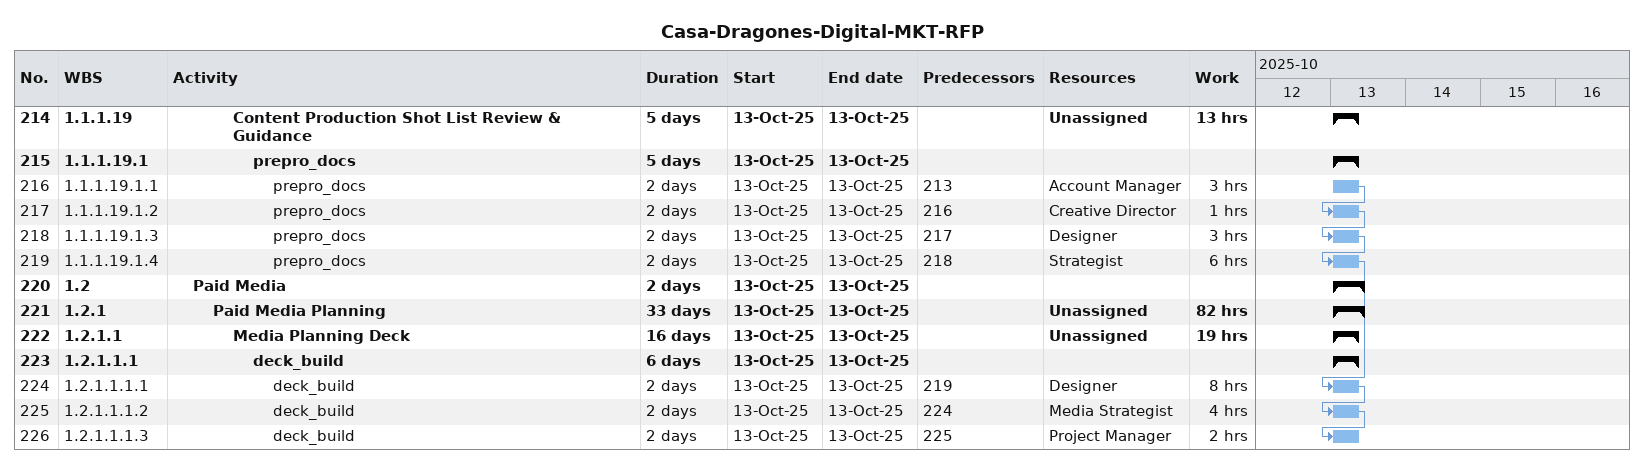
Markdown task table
Casa-Dragones-Digital-MKT-RFP

| ID | WBS | Task | Duration | Start | Finish | Predecessors | Resources | Work (h) |
|---|---|---|---|---|---|---|---|---|
| 214 | 1.1.1.19 | **Content Production Shot List Review & Guidance** | 5d | 2025-10-13 | 2025-10-13 |  | Unassigned | 13 |
| 215 | 1.1.1.19.1 | **prepro_docs** | 5d | 2025-10-13 | 2025-10-13 |  |  |  |
| 216 | 1.1.1.19.1.1 | prepro_docs | 2d | 2025-10-13 | 2025-10-13 | 213 | Account Manager | 3 |
| 217 | 1.1.1.19.1.2 | prepro_docs | 2d | 2025-10-13 | 2025-10-13 | 216 | Creative Director | 1 |
| 218 | 1.1.1.19.1.3 | prepro_docs | 2d | 2025-10-13 | 2025-10-13 | 217 | Designer | 3 |
| 219 | 1.1.1.19.1.4 | prepro_docs | 2d | 2025-10-13 | 2025-10-13 | 218 | Strategist | 6 |
| 220 | 1.2 | **Paid Media** | 2d | 2025-10-13 | 2025-10-13 |  |  |  |
| 221 | 1.2.1 | **Paid Media Planning** | 33d | 2025-10-13 | 2025-10-13 |  | Unassigned | 82 |
| 222 | 1.2.1.1 | **Media Planning Deck** | 16d | 2025-10-13 | 2025-10-13 |  | Unassigned | 19 |
| 223 | 1.2.1.1.1 | **deck_build** | 6d | 2025-10-13 | 2025-10-13 |  |  |  |
| 224 | 1.2.1.1.1.1 | deck_build | 2d | 2025-10-13 | 2025-10-13 | 219 | Designer | 8 |
| 225 | 1.2.1.1.1.2 | deck_build | 2d | 2025-10-13 | 2025-10-13 | 224 | Media Strategist | 4 |
| 226 | 1.2.1.1.1.3 | deck_build | 2d | 2025-10-13 | 2025-10-13 | 225 | Project Manager | 2 |
